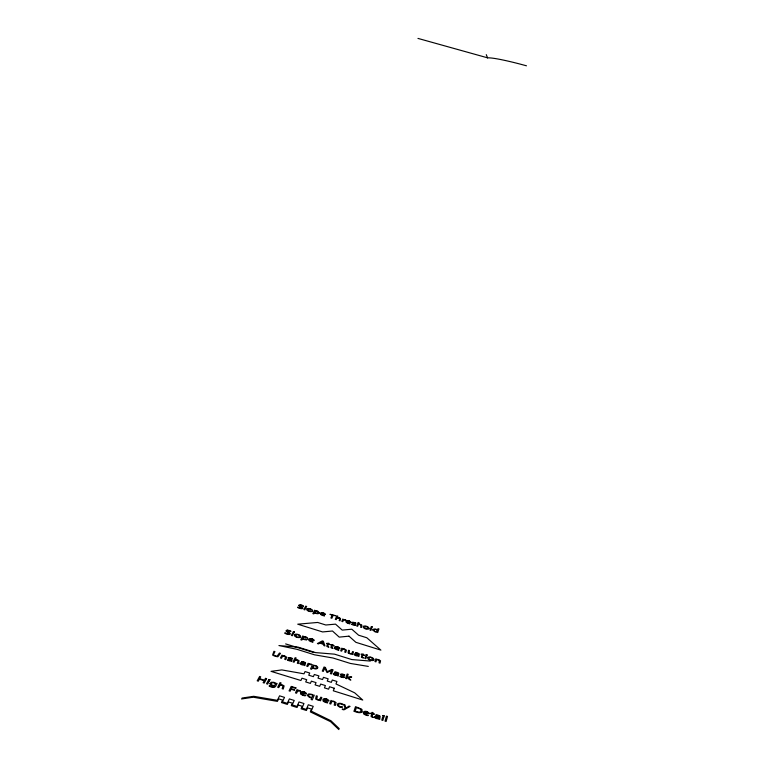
<?xml version="1.0" encoding="UTF-8"?>
<svg xmlns="http://www.w3.org/2000/svg" width="768" height="768" viewBox="0 0 768 768"><rect width="100%" height="100%" fill="white"/><g stroke="black" fill="none" stroke-linecap="round" stroke-linejoin="round"><path stroke-width="1.15" d="M375.754 717.283C375.898 718.954 381.677 718.157 377.587 717.024A3.379 1.69 17.9 0 0 376.282 716.803M382.915 715.478L384.326 715.843M319.325 612.806L317.76 611.146A3.11 1.325 15.2 0 0 317.338 611.011L317.021 610.934A2.189 0.931 15.2 0 0 315.773 610.819L314.563 610.214L312.845 613.603L313.766 613.891L314.678 612.701A1.987 0.845 15.2 0 0 315.754 613.325L316.166 613.459A2.506 1.066 15.2 0 0 318.125 613.67A3.936 1.68 15.2 0 0 319.238 612.854M376.454 660.298L375.936 661.862L374.957 661.555L375.859 658.819L377.165 659.472A2.218 0.998 17.2 0 1 378.403 659.558L380.554 660.806L380.035 663.139L379.056 662.842L379.334 660.422A1.152 0.518 17.2 0 0 379.027 660.202L378.595 660.01A1.949 0.883 17.2 0 0 376.502 660.307M317.741 667.814L317.482 666.634L316.042 665.741A3.456 1.632 15.5 0 0 315.562 665.587L315.216 665.501A2.429 1.152 15.5 0 0 313.824 665.414L312.48 664.704L310.55 668.947L311.578 669.264L312.595 667.757A2.198 1.046 15.5 0 0 313.795 668.496L314.256 668.65A2.784 1.315 15.5 0 0 316.435 668.842A4.378 2.074 15.4 0 0 317.674 667.795M342.163 706.886L341.981 707.395A3.811 1.901 16.6 0 1 340.061 707.03M373.824 659.76L373.517 658.483L371.606 657.418A3.264 1.478 17 0 0 367.91 657.408M374.65 716.88L375.024 716.429A1.843 0.922 17.9 0 1 375.427 716.304L379.267 716.966L379.104 716.218A1.114 0.557 17.9 0 0 378.835 715.987L378.125 715.67A3.571 1.786 17.9 0 0 375.811 715.392L375.974 714.845A4.464 2.227 17.9 0 1 378.346 715.258L379.738 715.882A1.824 0.912 17.9 0 1 380.15 716.246L379.728 719.462L378.298 718.723M334.464 647.405L334.771 648.653L336.643 649.651A3.869 1.747 16 0 0 338.89 650.093C327.907 645.082 345.533 651.437 338.141 646.973A3.533 1.594 16 0 0 337.709 646.829M342.288 649.622L341.664 651.149L340.694 650.851L341.779 648.173L343.066 648.826A2.208 0.998 16.2 0 1 344.314 648.912L346.426 650.15L345.754 652.426L344.774 652.128L345.283 649.843A1.152 0.518 16.2 0 0 344.909 649.546L344.486 649.354A1.939 0.874 16.2 0 0 342.336 649.632M319.997 699.062L320.765 697.19L321.84 697.526L320.506 700.79L319.123 700.061A2.208 1.104 15.8 0 1 317.971 700.032L316.09 699.331A1.92 0.96 15.8 0 1 315.638 698.947L316.291 695.779L317.357 696.115L316.742 698.966A1.325 0.662 15.8 0 0 317.088 699.226L317.77 699.514M368.938 628.531L368.659 627.379L366.864 626.41A3.082 1.315 16.6 0 0 363.36 626.342M300.403 692.621L300.653 694.109L302.698 695.261M358.291 655.114L356.755 655.507L355.325 654.576A1.123 0.509 16.6 0 1 355.776 654.278A3.043 1.382 16.6 0 1 356.976 654.518L358.387 654.845M345.658 620.314L345.821 619.92A1.786 0.758 16 0 0 343.603 619.795L342.835 618.998L341.808 621.37L342.73 621.658L343.507 620.122L344.995 620.026A1.267 0.538 16 0 1 345.677 620.304M305.174 695.683C293.328 690.221 312.557 697.056 304.56 691.997A3.898 1.939 15.3 0 0 304.08 691.843M308.765 639.37L309.005 640.608L310.858 641.597M320.304 613.344L320.563 614.458L322.32 615.37A3.648 1.555 15.4 0 0 324.442 615.802M336.826 618.298L336.221 619.632L335.299 619.344L336.874 615.869L337.786 616.147L337.574 617.587A2.122 0.902 15.8 0 1 338.899 617.722L340.176 618.221A1.555 0.662 15.8 0 1 340.55 618.499L340.07 620.832L339.158 620.544L339.811 618.835L338.909 618.086M297.754 690.691L298.032 690.019L296.957 689.683L295.478 692.899L296.544 693.235L297.638 691.152L299.443 690.941A1.478 0.739 15.2 0 1 300.221 691.296L300.442 690.768A2.083 1.037 15.2 0 0 297.792 690.71M312.518 610.906L312.317 609.869L310.579 608.909A3.072 1.306 15 0 0 306.979 608.813M270.019 679.949L268.646 679.603M268.656 679.478L270.067 679.757M354.307 654.298L354.662 653.952A1.661 0.749 16.5 0 1 355.037 653.856L358.512 654.499L357.514 653.424A3.226 1.459 16.6 0 0 355.411 653.136L355.574 652.694A4.032 1.824 16.6 0 1 357.734 653.088L358.982 653.635A1.642 0.739 16.6 0 1 359.347 653.942L358.858 656.525L357.581 655.891A2.064 0.931 16.6 0 1 356.41 655.814L356.112 655.738A2.035 0.922 16.6 0 1 354.125 654.25M324.432 615.773C314.256 611.376 330.691 617.03 323.808 613.027A3.331 1.421 15.4 0 0 323.395 612.902A3.034 1.286 15.4 0 0 320.39 613.373M294.883 660.614L294.077 662.237L293.059 661.92L295.162 657.686L296.17 658.003L295.258 659.846L295.805 659.741A2.352 1.114 14.9 0 1 297.293 659.866L298.694 660.432A1.718 0.806 14.9 0 1 299.088 660.758L298.339 663.571L297.322 663.254L298.013 660.73A1.2 0.566 14.9 0 0 297.706 660.499L297.264 660.298A2.045 0.96 14.9 0 0 294.941 660.624M333.456 673.709L333.84 673.325A1.738 0.826 16.1 0 1 334.243 673.219L337.901 673.882L337.795 673.219A1.056 0.499 16.2 0 0 337.555 673.008L336.893 672.72A3.379 1.603 16.2 0 0 334.675 672.432L334.867 671.952A4.224 1.997 16.2 0 1 337.133 672.355L338.438 672.941A1.718 0.816 16.2 0 1 338.813 673.267L338.189 676.08L336.854 675.408A2.16 1.027 16.2 0 1 335.616 675.331L335.309 675.254A2.141 1.018 16.1 0 1 333.264 673.661M279.648 685.814L278.746 687.619L277.68 687.283L280.032 682.598L281.088 682.934L280.07 684.97L280.656 684.845A2.486 1.229 14.5 0 1 282.23 684.97L283.709 685.565A1.814 0.902 14.6 0 1 284.112 685.92L283.238 689.04L282.163 688.694L282.97 685.901A1.267 0.634 14.5 0 0 282.653 685.651L282.192 685.44M300.48 636.845L300.394 635.693L298.502 634.589A3.254 1.459 14.8 0 0 294.682 634.531M300.154 663.264L300.566 662.89A1.738 0.826 15.1 0 1 300.989 662.784L304.656 663.456L304.589 662.803A1.056 0.499 15.1 0 0 304.358 662.602L303.696 662.314A3.37 1.594 15.1 0 0 301.469 662.016L301.69 661.546A4.214 1.997 15.1 0 1 303.965 661.958L305.261 662.525A1.718 0.816 15.1 0 1 305.616 662.861L304.81 665.606L303.504 664.934A2.15 1.018 15.1 0 1 302.246 664.858L301.939 664.781A2.131 1.008 15.1 0 1 299.962 663.206M353.174 622.867L355.008 623.117A2.611 1.114 16.2 0 1 355.814 623.53L355.968 623.146A3.11 1.325 16.2 0 0 355.373 622.867L355.046 622.742A4.099 1.747 16.2 0 0 354.576 622.589A2.477 1.056 16.2 0 0 352.454 622.339M361.968 711.907L362.054 709.709A3.562 1.776 17.2 0 0 361.325 708.979L355.498 706.666L353.923 711.322L358.07 712.531A4.733 2.362 17.2 0 0 362.006 711.926M368.064 657.475L367.91 657.686A5.405 2.438 17.1 0 0 367.814 657.936A3.226 1.459 17 0 0 369.946 660.144A3.36 1.517 17 0 0 373.949 659.808M363.504 626.41L363.36 626.592A5.098 2.179 16.6 0 0 363.274 626.803A3.043 1.306 16.6 0 0 365.27 628.8A3.168 1.354 16.6 0 0 369.053 628.57M307.123 608.88L307.008 608.986A5.088 2.16 15.1 0 0 306.835 609.254A3.043 1.296 15 0 0 308.669 611.203A3.158 1.344 15 0 0 312.595 611.011M294.826 634.598L294.643 634.8A5.386 2.429 14.8 0 0 294.509 635.03A3.216 1.45 14.8 0 0 296.41 637.162A3.35 1.507 14.8 0 0 300.605 636.883M346.022 708.154L348.97 706.07L350.083 706.426L344.016 709.795A1.987 0.998 16.7 0 1 343.114 709.67L342.931 709.613A2.698 1.354 16.7 0 1 342.23 709.354L342.413 708.864A2.141 1.075 16.7 0 0 343.027 709.133L343.133 709.152A1.181 0.595 16.7 0 0 343.872 709.219L345.197 708.566L343.757 704.429L344.947 704.803L345.85 707.923M384.211 716.035L382.915 715.574M322.358 641.693L320.323 642.845L323.261 643.766L322.646 641.779M327.725 671.453L327.178 671.77A6.422 3.043 15.7 0 0 327.024 671.386L325.411 667.44L324.038 667.008L322.291 671.088L323.299 671.405L324.71 668.045A9.302 4.387 15.5 0 0 324.758 667.853L324.787 667.862A5.818 2.736 16 0 0 324.864 668.362L327.101 672.605L331.45 670.397A5.251 2.477 15.8 0 0 331.776 670.166L330.355 673.622L331.402 673.949L333.082 669.84L331.776 669.437L327.821 671.405M366.106 654.557L367.248 654.902M367.152 655.171L366.058 654.854M242.045 698.054L253.718 696.307L277.363 700.32L279.571 695.827L284.506 697.382L282.394 701.798L287.29 703.354L289.363 698.918L294.23 700.454L292.195 704.899L297.014 706.426L299.011 701.962L303.965 703.526L301.987 708.038L306.326 709.411L308.304 704.774L313.219 706.33L311.213 711.12L330.922 720.73L339.235 728.63M241.526 698.976L253.229 697.21L277.402 701.376L278.64 698.851L282.653 700.118L281.472 702.557L287.347 704.41L288.49 701.962L292.426 703.21L291.293 705.658L297.082 707.491L298.186 705.024L302.208 706.291L301.104 708.806L306.413 710.486L307.536 707.856L311.51 709.114L310.349 711.888L330.576 721.68L338.89 729.6M370.368 661.066L351.782 659.558L334.541 654.163L315.581 652.598L298.272 647.184L278.928 645.552L296.947 649.315L314.515 654.816L332.938 657.994L350.342 663.437L368.314 666.413M417.955 38.4L487.555 57.821L486.269 54.643M526.474 65.798L519.715 63.984A44.87 3.898 15.8 0 0 499.872 59.376L498.25 59.069A43.939 3.821 15.8 0 0 487.459 57.898M299.866 607.987L301.853 608.026A1.162 0.49 14.8 0 0 301.843 607.757A1.699 0.72 14.7 0 0 301.536 607.459A4.157 1.776 14.7 0 0 301.027 607.114L300.365 606.739A13.037 5.482 14.9 0 1 299.683 606.317A3.562 1.507 14.8 0 1 299.155 605.933A2.112 0.893 14.8 0 1 298.867 605.568M285.629 643.91L313.853 652.531M309.907 697.037C305.059 694.771 313.776 692.938 312.442 696.586A2.333 1.162 15.5 0 1 309.888 697.104M350.026 653.424L349.392 653.174A1.2 0.547 16.4 0 1 349.075 652.944L349.478 650.573L348.509 650.275L348.086 652.906A1.738 0.787 16.4 0 0 348.509 653.232L350.218 653.866A1.997 0.902 16.4 0 0 351.254 653.914L352.522 654.547L353.549 651.85L352.579 651.542L351.984 653.088A1.91 0.864 16.4 0 1 350.016 653.501M360.23 624.71L361.152 625.469L360.576 627.206L361.498 627.494L361.862 625.123A1.555 0.662 16.4 0 0 361.488 624.845L360.211 624.346A2.131 0.902 16.4 0 0 358.886 624.211L359.03 622.752L358.118 622.464L356.717 626.006L357.638 626.294L358.176 624.931A1.843 0.787 16.4 0 1 360.25 624.653M284.736 656.371L285.178 656.563A1.2 0.566 14.5 0 1 285.475 656.794L284.726 659.299L285.744 659.626L286.742 657.206L284.611 655.901A2.314 1.094 14.5 0 0 283.277 655.814L281.962 655.133L280.464 657.965L281.482 658.291L282.336 656.659A2.035 0.96 14.5 0 1 284.774 656.304M333.965 701.76L334.435 701.971A1.267 0.634 16.4 0 1 334.762 702.23L334.224 705.11L335.299 705.456L336.077 702.586L333.792 701.232A2.438 1.219 16.4 0 0 332.4 701.155L330.989 700.406L329.712 703.69L330.797 704.035L331.517 702.154A2.141 1.066 16.4 0 1 333.994 701.683M342.432 676.042L342.038 675.83A7.776 3.658 16.4 0 1 341.28 675.398A1.891 0.893 16.4 0 1 340.512 674.371A1.613 0.768 16.3 0 1 340.934 674.083A2.755 1.306 16.4 0 1 343.219 674.304A4.55 2.16 16.4 0 1 343.747 674.438L344.122 674.582A3.446 1.632 16.4 0 1 344.774 674.899L344.592 675.379A2.899 1.373 16.4 0 0 343.709 674.89L343.066 674.659A1.248 0.595 16.4 0 0 341.53 674.592A1.459 0.691 16.4 0 0 342.326 675.389L342.778 675.648A8.39 4.003 16.3 0 1 343.478 676.042A2.765 1.315 16.4 0 1 343.987 676.397A1.67 0.797 16.4 0 1 344.246 677.146L344.218 677.203A1.565 0.739 16.4 0 1 343.91 677.414M290.794 660.144L289.027 660.278A3.11 1.469 14.7 0 1 287.942 659.76L287.328 660L288.47 660.547A4.886 2.304 14.7 0 0 289.066 660.739A2.909 1.373 14.7 0 0 291.562 661.037M298.858 605.558A2.035 0.864 14.8 0 1 298.934 605.155L299.059 605.021A1.728 0.73 14.7 0 1 299.328 604.896A2.17 0.922 14.8 0 1 300.106 604.829A3.014 1.277 14.8 0 1 300.95 604.925A4.234 1.795 14.8 0 1 302.122 605.213L303.542 606.278L301.843 605.52A3.149 1.334 14.8 0 0 301.219 605.357A1.555 0.653 14.8 0 0 300.134 605.29L299.923 605.414A1.306 0.547 14.8 0 0 300.115 605.99A3.571 1.507 14.8 0 0 300.595 606.298L301.248 606.682A11.155 4.771 14.6 0 1 301.968 607.114A3.946 1.68 14.7 0 1 302.534 607.536A2.438 1.037 14.8 0 1 302.851 607.93A1.891 0.806 14.8 0 1 302.87 608.256A2.784 1.181 14.7 0 1 302.774 608.41L302.4 608.64A2.016 0.854 14.8 0 1 301.632 608.707A2.89 1.229 14.8 0 1 300.643 608.573A5.232 2.218 14.7 0 1 299.53 608.285A5.491 2.323 14.8 0 1 298.003 607.68A1.862 0.797 14.7 0 1 297.619 607.478L297.869 607.037A3.619 1.536 14.7 0 0 299.875 607.968M336.883 618.307A1.843 0.787 15.8 0 1 338.928 618.019M348.95 620.842A3.331 1.421 16.1 0 1 349.354 620.976C356.352 624.816 339.648 619.373 350.112 623.76A3.648 1.555 16.1 0 1 348.019 623.347L346.224 622.445L345.917 621.312A3.034 1.296 16.1 0 1 348.95 620.755M355.315 625.238A2.621 1.123 16.2 0 1 353.126 624.922A4.406 1.882 16.2 0 1 352.57 624.778L351.514 624.298L352.032 624.106A2.803 1.2 16.2 0 0 353.021 624.557L354.586 624.518A1.901 0.816 16.2 0 0 353.885 624.029L353.53 623.837A7.008 2.976 16.3 0 1 352.848 623.462A1.709 0.73 16.2 0 1 352.138 622.608M355.248 625.181A1.411 0.605 16.2 0 0 355.507 625.008L355.536 624.97A1.507 0.643 16.2 0 0 355.306 624.346A2.486 1.066 16.2 0 0 354.826 624.048A7.555 3.245 16.2 0 0 354.192 623.712L353.77 623.491A1.315 0.557 16.2 0 1 353.002 622.838M352.214 622.627A1.459 0.624 16.2 0 1 352.512 622.387M287.194 630.883A1.382 0.614 14.5 0 0 287.434 631.498A3.782 1.69 14.6 0 0 287.933 631.834L288.624 632.246A11.818 5.347 14.3 0 1 289.373 632.717A4.176 1.882 14.5 0 1 289.968 633.178A2.582 1.162 14.5 0 1 290.294 633.61A1.997 0.902 14.5 0 1 290.304 633.974A2.947 1.325 14.5 0 1 290.198 634.147L289.795 634.406A2.131 0.96 14.5 0 1 288.979 634.502A3.062 1.373 14.5 0 1 287.923 634.368A5.539 2.486 14.5 0 1 286.742 634.061A5.808 2.602 14.5 0 1 285.13 633.408A1.978 0.893 14.4 0 1 284.736 633.187L285.005 632.688A3.83 1.718 14.5 0 0 287.117 633.706L288.682 634.003A1.114 0.499 14.5 0 0 288.989 633.936L289.229 633.734A1.229 0.557 14.5 0 0 289.219 633.427A1.805 0.816 14.5 0 0 288.902 633.101A4.406 1.987 14.4 0 0 288.365 632.736L287.683 632.323A13.795 6.134 14.7 0 1 286.963 631.872A3.773 1.69 14.5 0 1 286.406 631.45A2.237 0.998 14.5 0 1 286.109 631.037A2.16 0.97 14.5 0 1 286.186 630.586L286.33 630.432A1.834 0.816 14.5 0 1 286.627 630.298A2.237 0.998 14.5 0 1 287.462 630.144M287.222 630.893A1.075 0.48 14.5 0 1 287.491 630.73A1.642 0.739 14.5 0 1 288.614 630.787M288.614 630.778A3.331 1.498 14.5 0 1 289.277 630.95C291.11 632.083 291.898 631.104 289.584 630.605A4.483 2.016 14.5 0 0 288.346 630.298A3.197 1.43 14.5 0 0 287.453 630.202M306.432 639.763A2.65 1.19 15 0 1 304.349 639.562L303.907 639.418A2.102 0.95 15 0 1 302.774 638.736L301.776 640.08L300.797 639.782L302.717 635.971L303.994 636.634A2.323 1.046 15 0 1 305.328 636.73L305.654 636.816A3.293 1.488 15 0 1 306.106 636.96L307.478 637.786L307.699 638.851A4.176 1.882 15 0 1 306.461 639.782M312.067 638.822A3.523 1.594 15.2 0 1 312.499 638.957C319.728 643.104 302.237 637.45 313.094 642.01A3.859 1.738 15.2 0 1 310.867 641.578M308.851 639.398A3.206 1.45 15.2 0 1 312.077 638.726M322.598 641.491A3.552 1.594 15.4 0 1 322.445 641.635M334.56 647.424A3.206 1.45 16 0 1 337.709 646.733M291.485 660.96A1.555 0.739 14.7 0 0 291.811 660.758L291.85 660.71A1.67 0.787 14.7 0 0 291.677 659.981M291.648 659.981A2.755 1.306 14.7 0 0 291.168 659.635A8.381 3.974 14.6 0 0 290.486 659.242L290.093 659.03A1.459 0.691 14.7 0 1 289.238 658.243M289.315 658.205A1.248 0.586 14.7 0 1 290.822 658.32L291.504 658.522A2.899 1.363 14.7 0 1 292.368 658.992L292.598 658.531A3.446 1.622 14.7 0 0 291.955 658.224L291.59 658.08A4.541 2.141 14.7 0 0 291.082 657.907A2.746 1.296 14.7 0 0 288.682 657.667A1.613 0.758 14.7 0 0 288.365 658.013M288.278 657.984A1.891 0.893 14.7 0 0 288.96 658.992A7.757 3.638 14.8 0 0 289.709 659.405L290.093 659.616A2.112 0.998 14.6 0 1 290.842 660.144M301.757 663.245A3.187 1.507 15.1 0 1 303.005 663.475C306.97 664.435 300.979 665.203 301.21 663.552A1.171 0.557 15.1 0 1 301.738 663.235M343.997 677.491A2.909 1.382 16.4 0 1 341.558 677.174A4.896 2.314 16.4 0 1 340.934 677.011L339.773 676.454L340.349 676.205A3.11 1.478 16.4 0 0 341.453 676.733L343.181 676.608A2.112 0.998 16.3 0 0 342.422 676.051M279.715 685.834A2.15 1.066 14.5 0 1 282.221 685.363M300.509 692.65A3.542 1.766 15.3 0 1 304.09 691.738M305.194 695.722A4.262 2.122 15.3 0 1 302.707 695.242M319.939 699.043A2.102 1.046 15.8 0 1 317.76 699.6M326.486 698.909A3.898 1.949 16.1 0 1 326.966 699.062C335.107 704.064 315.542 697.478 327.715 702.797A4.272 2.131 16.1 0 1 325.258 702.346L323.184 701.213L322.877 699.706A3.542 1.766 16.1 0 1 326.496 698.794M342.24 706.982A2.765 1.382 16.6 0 1 338.794 705.715A2.765 1.382 16.6 0 1 339.379 703.958A2.765 1.382 16.6 0 1 342.95 704.851L343.114 704.323A3.917 1.958 16.6 0 0 341.222 703.574M341.232 703.498A3.686 1.843 16.6 0 0 337.507 704.16A5.597 2.794 16.7 0 0 337.43 704.467M340.022 707.117A3.494 1.747 16.6 0 1 337.382 704.448M366.806 711.61A3.907 1.949 17.5 0 1 367.286 711.773C375.581 716.707 356.15 710.342 368.275 715.584A4.282 2.141 17.5 0 1 365.837 715.142L363.715 714L363.312 712.454A3.562 1.776 17.5 0 1 366.806 711.494M374.448 716.822A2.256 1.133 17.9 0 0 376.685 718.589L377.011 718.675A2.285 1.142 17.9 0 0 378.298 718.723M375.811 717.197A1.248 0.624 17.9 0 1 376.253 716.803M269.962 683.702L270.682 684.931L272.803 685.795A2.534 1.258 14.2 0 0 274.262 685.824L273.619 686.784A1.91 0.95 14.2 0 1 273.014 686.842L271.411 686.544A4.819 2.4 14.2 0 1 269.434 685.555L269.146 686.074A5.088 2.525 14.2 0 0 271.21 686.976L273.485 687.418A2.707 1.354 14.2 0 0 274.349 687.331L275.51 686.554L277.114 683.434L275.683 683.347A2.208 1.094 14.3 0 0 274.675 682.608L274.234 682.435A3.84 1.91 14.2 0 0 273.715 682.282L271.21 682.253L269.971 683.616M373.718 630.211C378.336 635.098 377.818 626.544 373.718 630.211M314.746 612.019C318.893 616.042 318.653 608.746 314.746 611.981M372.01 716.131L373.45 717.446A2.294 1.142 17.8 0 1 372.413 717.226L371.366 716.755A1.392 0.701 17.8 0 1 371.069 716.467L371.539 713.693L370.387 713.328L371.683 713.232L371.933 712.416L373.056 712.579L372.758 713.568L374.448 714.106L372.614 714.029L372.01 716.131M307.738 609.725C311.76 614.17 312.547 606.758 307.738 609.725M273.523 654.432L273.744 655.085A1.843 0.874 14.2 0 0 274.157 655.43L276.538 656.189A1.786 0.835 14.2 0 0 277.133 656.16L279.456 653.03L280.493 653.357L277.987 656.65A2.659 1.248 14.2 0 1 277.152 656.726L273.12 655.478A2.554 1.2 14.2 0 1 272.63 654.989L273.926 651.293L274.963 651.619L273.523 654.432M312.672 666.912C317.578 672.298 317.597 662.266 312.672 666.912M372.902 659.078C367.949 663.005 367.968 653.578 372.902 659.078M313.238 640.186C305.981 640.291 312.106 637.594 313.238 640.186M331.786 647.357L333.034 648.422A2.074 0.941 15.8 0 1 332.093 648.211L331.162 647.808A1.258 0.566 15.8 0 1 330.902 647.568L331.507 645.37L330.624 644.688L332.966 644.534L332.63 645.312L334.157 645.792L332.477 645.677L331.786 647.357M271.104 683.875C271.44 685.574 274.79 686.227 275.405 684.355A2.006 0.998 14.3 0 0 274.003 682.838L272.093 682.752L271.104 683.875M368.064 627.898C363.533 630.96 364.08 623.328 368.064 627.955M307.258 695.347L309.456 697.392A3.725 1.853 15.5 0 0 309.85 697.507L310.397 697.613A2.381 1.19 15.5 0 0 311.645 697.603L311.174 699.552L312.25 699.898L314.266 695.136L312.874 695.069A2.093 1.046 15.6 0 0 311.99 694.387L308.774 693.869L307.258 695.347M327.667 646.07L328.906 647.136A2.074 0.931 15.7 0 1 327.965 646.925L327.034 646.522A1.258 0.566 15.7 0 1 326.774 646.282L327.398 644.093L326.515 643.402L328.867 643.248L328.531 644.035L330.048 644.506L328.368 644.39L327.667 646.042M305.357 693.466C297.254 693.763 304.234 690.394 305.357 693.466M350.122 622.138C343.286 622.061 349.085 619.728 350.122 622.138M362.256 656.851L363.542 657.955A2.074 0.941 16.8 0 1 362.602 657.754L361.661 657.341A1.258 0.566 16.7 0 1 361.392 657.101L361.862 654.854L360.95 654.163L363.254 653.99L362.966 654.787L364.502 655.267L362.832 655.162L362.256 656.851M302.861 637.978C307.018 642.374 307.315 634.378 302.88 637.891M334.502 674.083C335.011 675.878 339.936 674.669 336.278 673.901A3.187 1.517 16.2 0 0 335.03 673.68A1.181 0.557 16.2 0 0 334.55 674.016L334.502 674.083M295.459 635.53C299.885 640.858 301.142 631.939 295.469 635.472M338.928 648.25C331.574 648.202 337.978 645.638 338.928 648.25M327.811 700.598C319.622 700.771 326.832 697.459 327.811 700.598M368.227 713.386C359.952 713.414 367.373 710.179 368.227 713.386M372.758 629.933L374.765 631.69A3.13 1.334 16.8 0 0 375.091 631.776L375.398 631.853A2.141 0.912 16.8 0 0 376.589 631.91L377.712 632.544L378.95 628.944L378.029 628.656L377.376 630.01A1.824 0.778 16.8 0 0 376.57 629.472L373.978 628.973L372.768 629.866M324.518 614.179C317.606 614.141 323.53 611.77 324.518 614.179M361.219 710.525L360.72 711.61A3.504 1.747 17.2 0 1 357.907 711.955L355.2 711.178L356.429 707.501L360.403 709.133A2.784 1.382 17.2 0 1 360.96 709.699L361.219 710.525M387.504 716.458L386.131 721.478L385.046 721.142L386.429 716.122L387.504 716.458M383.798 717.053L382.848 720.451L381.773 720.106L382.723 716.707L383.798 717.053M366.768 655.978L365.818 658.704L364.838 658.397L365.798 655.67L366.768 655.978M372.211 626.851L370.915 630.422L369.994 630.134L371.29 626.563L372.211 626.851M347.098 677.28L346.56 678.71L345.542 678.384L347.184 674.006L348.202 674.323L347.165 677.098L351.706 677.002L348.221 677.51L350.851 680.054L349.411 679.603L347.098 677.28M334.282 688.243L333.293 690.787L362.736 700.042L354.701 692.842L335.971 683.942L336.941 681.466L332.285 680.006L331.344 682.349L327.245 681.062L328.166 678.816L323.482 677.347L322.55 679.546L318 678.115L318.941 675.917L314.333 674.477L313.373 676.656L308.746 675.206L309.725 673.027L305.05 671.558L304.003 673.814L281.818 669.917L271.037 671.357L300.902 680.506L301.968 678.192L306.72 679.69L305.702 681.926L310.397 683.395L311.386 681.149L316.051 682.618L315.082 684.874L319.699 686.323L320.65 684.067L325.402 685.565L324.451 687.869L328.608 689.174L329.578 686.765L334.282 688.243M335.654 615.696L333.187 615.331L331.843 618.269L330.893 617.981L332.256 615.043L329.952 614.323L335.654 615.696M311.386 664.339L311.165 664.819A1.402 0.662 15.3 0 0 310.445 664.502L308.746 664.656L307.757 666.528L306.739 666.211L308.083 663.322L309.091 663.638L308.842 664.234A1.978 0.931 15.3 0 1 311.443 664.291M295.93 687.898L295.709 688.368L292.07 687.226L291.341 688.762L294.71 689.827L294.49 690.298L291.11 689.232L290.17 691.219L289.075 690.874L291.197 686.41L295.93 687.898M269.28 680.957L267.629 684.115L266.554 683.779L268.214 680.63L269.28 680.957M294.346 631.92L292.33 635.731L291.36 635.434L293.376 631.613L294.346 631.92M306.614 606.461L304.81 609.869L303.888 609.581L305.702 606.173L306.614 606.461M266.582 678.653L264.24 683.05L263.146 682.704L264.221 680.688L259.402 679.171L258.307 681.178L257.203 680.832L259.613 676.454L260.698 676.8L259.651 678.71L264.47 680.227L265.498 678.307L266.582 678.653M319.805 643.133L318.48 643.91L317.376 643.565L322.32 640.896L323.347 641.213L324.95 645.926L323.846 645.581L323.414 644.256L319.805 643.133M348.989 636.154L339.226 637.123L332.477 631.008L322.608 631.939L297.725 624.182L317.654 622.454L325.834 624.998L335.53 624.134L342.202 630.096L351.792 629.194L358.598 635.203L366.816 637.757L380.899 650.122L355.872 642.317L348.989 636.154"/></g></svg>
